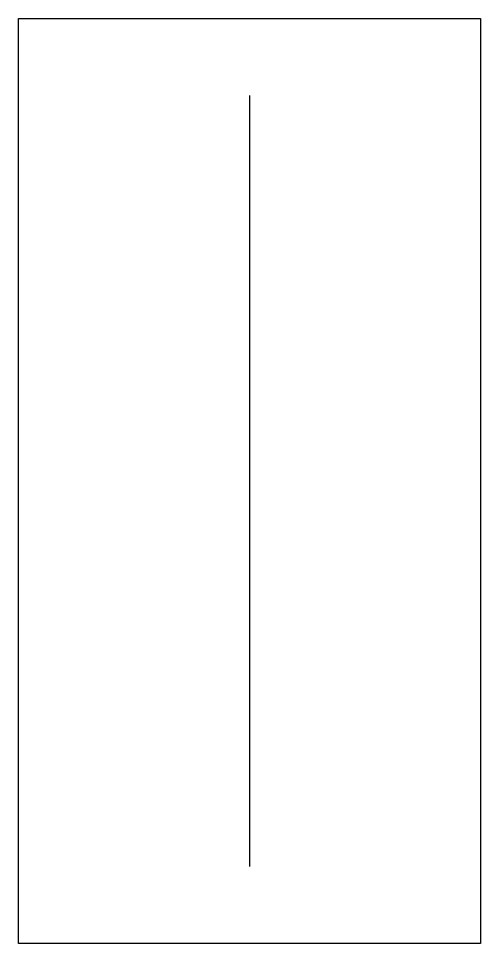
# Model space of a CAD drawing. Header units: millimetres. Extents: x -75 to 75, y -150 to 150.
import ezdxf

# ---------------------------------------------------------------- set-up
doc = ezdxf.new("R2010")
doc.units = ezdxf.units.MM

msp = doc.modelspace()

# ---------------------------------------------------------------- linework, layer by layer
at = {"color": 0, "linetype": 'ByBlock', "lineweight": -2}
msp.add_line((0, 124.999985), (0, -124.999985), dxfattribs=at)
msp.add_lwpolyline([(-74.999992, 149.999985), (74.999992, 149.999985), (74.999992, -149.999985), (-74.999992, -149.999985)], close=True, dxfattribs=at)

doc.saveas('drawing.dxf')
